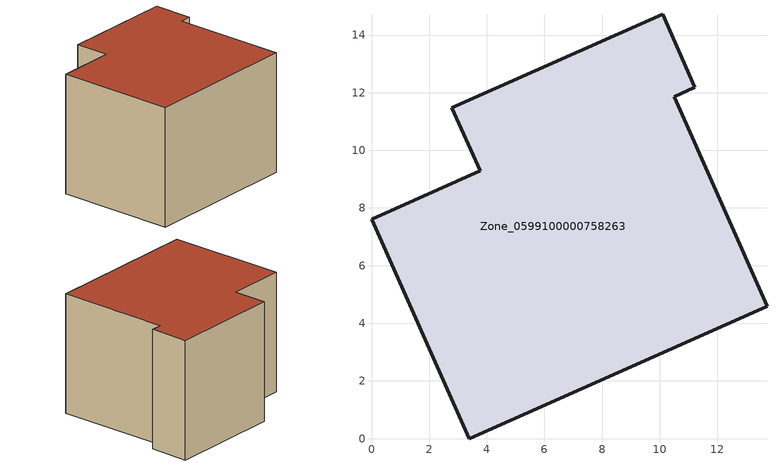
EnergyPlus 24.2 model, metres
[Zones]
Zone_0599100000758263
 floor ground (C_G): 3.77,9.29 2.79,11.48 10.1,14.72 11.21,12.19 10.49,11.85 13.72,4.6 3.4,0 0,7.6 z0
 wall outside (C_F): 11.21,12.19 10.1,14.72 2.79,11.48 3.77,9.29 0,7.6 3.4,0 13.72,4.6 10.49,11.85 11.21,12.19 z0:8.46
 roof outside (C_R): 3.4,0 13.72,4.6 10.49,11.85 11.21,12.19 10.1,14.72 2.79,11.48 3.77,9.29 0,7.6 z8.46
[BUILDING]
Pand.0599100000758263: North Axis=0; Terrain=City; Loads Convergence Tolerance Value=0.04; Temperature Convergence Tolerance Value=0.4; Solar Distribution=FullExterior; Maximum Number of Warmup Days=25; Minimum Number of Warmup Days=1
[Site:Location]
Rotterdam.The.Hague.AP_ZH_NLD Design_Conditions: Latitude=51.96; Longitude=4.45; Time Zone=1; Elevation=-4.5
[SITE:GROUNDTEMPERATURE:BUILDINGSURFACE]
18, 18, 18, 18, 18, 18, 18, 18, 18, 18, 18, 18
[MATERIAL] Thermal Absorptance=0.9; Solar Absorptance=0.7; Visible Absorptance=0.7
Name | Roughness | Thickness | Conductivity | Density | Specific Heat
G.D.2006-2014 | MediumSmooth | 0.15 | 0.06 | 540 | 1210
F.D.2006-2014 | Rough | 0.3 | 0.12 | 1920 | 840
R.D.2006-2014 | MediumRough | 0.2 | 0.08 | 1500 | 1000
[CONSTRUCTION]
C_G: G.D.2006-2014
C_F: F.D.2006-2014
C_R: R.D.2006-2014
[ZONE]
Zone_0599100000758263: Type=1; Multiplier=1; Ceiling Height=Autocalculate; Volume=Autocalculate; Floor Area=autocalculate; Part of Total Floor Area=Yes
[ZONEINFILTRATION:DESIGNFLOWRATE]
Infil_Zone_0599100000758263: Zone or ZoneList or Space or SpaceList=Zone_0599100000758263; Schedule=AlwaysOn; Design Flow Rate Calculation Method=Flow/Area; Flow Rate per Floor Area=0.0021; Constant Term Coefficient=1; Temperature Term Coefficient=0; Velocity Term Coefficient=0; Velocity Squared Term Coefficient=0
[HVACTEMPLATE:ZONE:IDEALLOADSAIRSYSTEM]
Zone_0599100000758263: Maximum Heating Supply Air Temperature=50; Minimum Cooling Supply Air Temperature=13; Maximum Heating Supply Air Humidity Ratio=0.0156; Minimum Cooling Supply Air Humidity Ratio=0.0077; Heating Limit=NoLimit; Cooling Limit=NoLimit; Dehumidification Control Type=ConstantSensibleHeatRatio; Cooling Sensible Heat Ratio=0.7; Dehumidification Setpoint=60; Humidification Control Type=None; Humidification Setpoint=30; Outdoor Air Method=None; Outdoor Air Flow Rate per Person=0.00944; Outdoor Air Flow Rate per Zone Floor Area=0; Outdoor Air Flow Rate per Zone=0; Demand Controlled Ventilation Type=None; Outdoor Air Economizer Type=NoEconomizer; Heat Recovery Type=None; Sensible Heat Recovery Effectiveness=0.7; Latent Heat Recovery Effectiveness=0.65
[ZONECONTROL:THERMOSTAT]
ThermostatControl_Zone_0599100000758263: Zone or ZoneList=Zone_0599100000758263; Control Type Schedule=DualSetpointControlType; Control 1=Thermostat_Zone_0599100000758263; Temperature Difference Between Cutout And Setpoint=0
[THERMOSTATSETPOINT:DUALSETPOINT]
Thermostat_Zone_0599100000758263: Heating Setpoint Temperature Schedule=HeatingSetpoint_Zone_0599100000758263; Cooling Setpoint Temperature Schedule=CoolingSetpoint_Zone_0599100000758263
[SCHEDULE:COMPACT]
HeatingSetpoint_Zone_0599100000758263: Through: 12/31, For: AllDays, Until: 24:00, 21
CoolingSetpoint_Zone_0599100000758263: Through: 12/31, For: AllDays, Until: 24:00, 24
DualSetpointControlType: Through: 12/31, For: AllDays, Until: 24:00, 4
AlwaysOn: Through: 12/31, For: AllDays, Until: 24:00, 1
